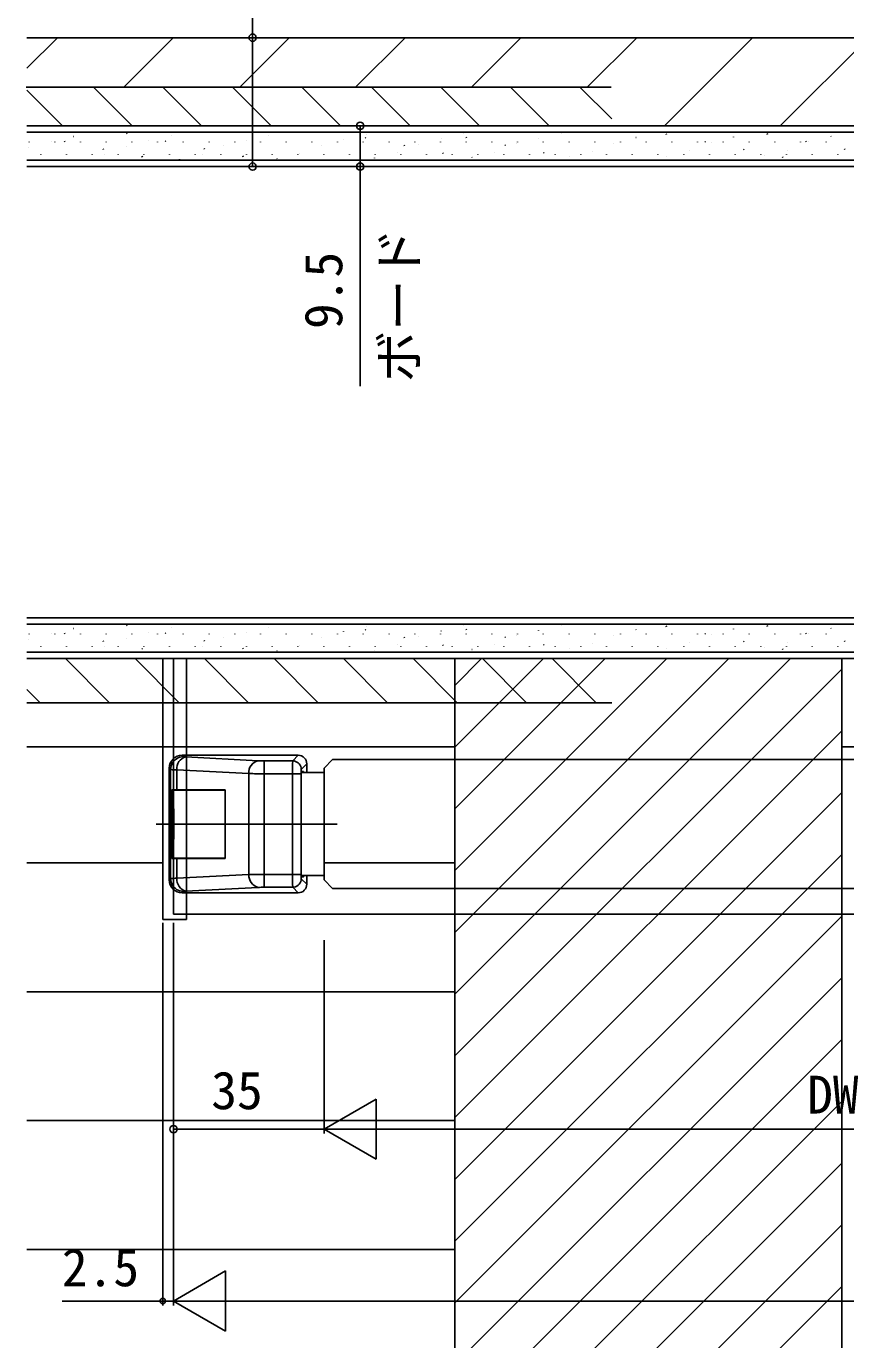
# Model space of a CAD drawing. Units: millimetres, scale not verified. Extents: x -525 to 525, y -784 to 780.
# Drawn here: x -111.6 to 78.9, y 175.2 to 480.9 of the extents above; entities that cross this region are included whole.
import ezdxf
from ezdxf.enums import TextEntityAlignment as Align

# ---------------------------------------------------------------- set-up
doc = ezdxf.new("R2010")
doc.units = ezdxf.units.MM
doc.header["$LTSCALE"] = 4
for name, color, linetype in [('0-3_YKK_12', 2, 'Continuous'), ('0-4_YKK_13', 4, 'Continuous'), ('0-5_YKK_D', 6, 'Continuous'), ('0-7_YSS_K', 3, 'Continuous')]:
    doc.layers.add(name, color=color, linetype=linetype)
doc.styles.add('ＭＳ ゴシック', font='')
doc.styles.get('ＭＳ ゴシック').set_extended_font_data('MS Gothic')

msp = doc.modelspace()

# ---------------------------------------------------------------- linework, layer by layer
at = {"layer": '0-3_YKK_12'}
for p, q in [((-77.377, 333.739), (-77.377, 274.239)), ((-42.377, 308.243), (-40.377, 310.243)), ((205.623, 310.243), (-40.377, 310.243)), ((-42.377, 308.243), (-42.377, 282.243)), ((-42.377, 308.243), (-42.377, 282.243)), ((-40.377, 280.243), (-42.377, 282.243)), ((205.623, 280.243), (-40.377, 280.243)), ((-77.377, 274.239), (468.623, 274.241))]:
    msp.add_line(p, q, dxfattribs=at)
at = {"layer": '0-4_YKK_13'}
for p, q in [((-79.877, 273.039), (-79.877, 333.739)), ((-74.377, 273.039), (-74.377, 333.739)), ((-75.381, 311.239), (-75.067, 310.925)), ((-48.375, 311.239), (-75.381, 311.239)), ((-74.484, 310.857), (-57.72, 309.978)), ((-56.306, 309.947), (-49.667, 309.947)), ((-56.306, 306.951), (-56.306, 309.947)), ((-49.667, 309.947), (-48.375, 311.239)), ((-46.377, 309.242), (-47.67, 307.95)), ((-46.377, 307.239), (-46.377, 309.242)), ((-78.063, 307.929), (-78.377, 308.244)), ((-78.377, 308.244), (-78.377, 282.235)), ((-78.063, 282.55), (-78.063, 307.929)), ((-59.842, 306.982), (-76.605, 307.861)), ((-76.605, 307.861), (-76.605, 303.239)), ((-59.842, 283.497), (-59.842, 306.982)), ((-49.716, 306.951), (-56.306, 306.951)), ((-56.306, 306.951), (-56.306, 283.528)), ((-49.716, 283.528), (-49.716, 306.951)), ((-42.377, 307.239), (-47.719, 307.239)), ((-47.688, 307.489), (-47.688, 282.989)), ((-47.137, 307.489), (-47.688, 307.489)), ((-47.137, 307.239), (-47.137, 307.489)), ((-76.605, 303.239), (-77.748, 303.239)), ((-77.748, 287.239), (-77.748, 303.239)), ((-76.43, 303.139), (-77.518, 303.139)), ((-77.518, 298.739), (-77.518, 303.139)), ((-76.605, 303.239), (-65.377, 303.239)), ((-65.377, 303.139), (-76.43, 303.139)), ((-65.377, 303.239), (-65.377, 287.239)), ((-65.377, 287.339), (-65.377, 303.139)), ((-81.377, 295.239), (-39.309, 295.239)), ((-76.43, 287.339), (-77.518, 287.339)), ((-65.377, 287.339), (-76.43, 287.339)), ((-77.748, 287.239), (-76.605, 287.239)), ((-76.605, 287.239), (-76.605, 282.618)), ((-65.377, 287.239), (-76.605, 287.239)), ((-78.377, 282.235), (-78.063, 282.55)), ((-76.605, 282.618), (-59.842, 283.497)), ((-56.306, 283.528), (-49.716, 283.528)), ((-56.306, 280.532), (-56.306, 283.528)), ((-49.716, 283.528), (-47.719, 283.528)), ((-47.67, 282.529), (-46.377, 281.237)), ((-46.377, 281.237), (-46.377, 283.239)), ((-75.067, 279.554), (-75.381, 279.239)), ((-75.381, 279.239), (-48.375, 279.239)), ((-57.72, 280.501), (-74.484, 279.622)), ((-49.667, 280.532), (-56.306, 280.532)), ((-48.375, 279.239), (-49.667, 280.532)), ((-79.877, 273.039), (-74.377, 273.039))]:
    msp.add_line(p, q, dxfattribs=at)
for points in [[(-78.063, 307.929), (-78.031, 308.355), (-77.94, 308.772), (-77.79, 309.172), (-77.585, 309.546), (-77.328, 309.888), (-77.026, 310.19), (-76.684, 310.447), (-76.31, 310.652), (-75.91, 310.802), (-75.493, 310.894), (-75.067, 310.925)], [(-49.667, 309.947), (-49.321, 309.916), (-48.985, 309.825), (-48.67, 309.678), (-48.385, 309.478), (-48.139, 309.232), (-47.939, 308.947), (-47.791, 308.632), (-47.701, 308.296), (-47.67, 307.95)], [(-49.716, 306.951), (-47.719, 306.951), (-47.719, 283.528)], [(-47.719, 283.239), (-42.377, 283.239), (-42.377, 307.239)], [(-77.293, 291.739), (-77.293, 298.739), (-77.518, 298.739)], [(-77.518, 287.339), (-77.518, 291.739), (-77.293, 291.739)], [(-75.067, 279.554), (-75.493, 279.585), (-75.91, 279.677), (-76.31, 279.827), (-76.684, 280.032), (-77.026, 280.289), (-77.328, 280.591), (-77.585, 280.933), (-77.79, 281.307), (-77.94, 281.707), (-78.031, 282.124), (-78.063, 282.55)], [(-49.667, 280.532), (-49.321, 280.563), (-48.985, 280.654), (-48.67, 280.801), (-48.385, 281.001), (-48.139, 281.247), (-47.939, 281.532), (-47.791, 281.847), (-47.701, 282.183), (-47.67, 282.529)], [(-47.688, 282.989), (-47.137, 282.989), (-47.137, 283.239)]]:
    msp.add_lwpolyline(points, dxfattribs=at)
for centre, radius, start, end in [((-75.383, 308.245), 2.994, 89.96782, 180.03218), ((-73.864, 308.168), 2.759, 102.98938, 186.40774), ((-74.53, 312.977), 2.121, 255.33304, 271.24019), ((-57.1, 307.29), 2.759, 102.98938, 186.40774), ((-56.389, 338.725), 28.778, 267.34813, 270.16471), ((-5.536, 307.717), 44.187, 177.1073, 180.99321), ((-48.373, 309.243), 1.996, 359.96796, 90.03204), ((-76.815, 318.915), 11.057, 263.52066, 271.0879), ((-56.553, 482.189), 175.238, 268.92448, 270.08052), ((-42.299, 307.182), 5.425, 171.86503, 182.44066), ((-75.383, 282.234), 2.994, 179.96782, 270.03218), ((-76.638, 267.792), 14.826, 89.87498, 95.51645), ((-73.758, 282.385), 2.857, 175.32403, 255.27885), ((-56.995, 283.264), 2.857, 175.32403, 255.27885), ((-56.477, 99.557), 183.971, 89.94692, 91.04808), ((3.041, 282.904), 52.761, 179.32261, 182.57688), ((-48.373, 281.236), 1.996, 269.96796, 0.03204), ((-42.299, 283.297), 5.425, 177.55934, 188.13497), ((-74.53, 277.502), 2.121, 88.75981, 104.66696), ((-56.389, 251.754), 28.778, 89.83529, 92.65187)]:
    msp.add_arc(centre, radius, start, end, dxfattribs=at)
at = {"layer": '0-5_YKK_D'}
for p, q in [((-79.877, 272.239), (-79.877, 183.239)), ((-77.377, 272.239), (-77.377, 183.239)), ((-77.377, 268.239), (-77.377, 183.239)), ((-77.377, 268.239), (-77.377, 223.24)), ((-42.377, 268.24), (-42.377, 223.24)), ((-42.377, 268.24), (-42.377, 223.24)), ((-42.377, 224.24), (-30.253, 231.24)), ((-30.253, 217.24), (-30.253, 231.24)), ((-42.377, 224.24), (-77.377, 224.24)), ((-42.377, 224.24), (-30.253, 217.24)), ((-42.377, 224.24), (-18.129, 224.24)), ((-28.377, 224.24), (193.623, 224.24)), ((-77.377, 184.239), (-65.253, 191.239)), ((-65.253, 177.239), (-65.253, 191.239)), ((-77.377, 184.239), (-65.253, 177.239)), ((-77.377, 184.239), (-53.129, 184.239)), ((-63.377, 184.239), (454.623, 184.239))]:
    msp.add_line(p, q, dxfattribs=at)
for points in [[(-58.989, 448.239), (-58.989, 478.239), (-58.989, 534.276)], [(-33.989, 457.739), (-33.989, 448.239), (-33.989, 397.112)], [(-77.377, 184.239), (-79.877, 184.239), (-103.255, 184.239)]]:
    msp.add_lwpolyline(points, dxfattribs=at)
for centre, radius in [((-58.989, 478.239), 0.85), ((-33.989, 457.739), 0.85), ((-58.989, 448.239), 0.85), ((-33.989, 448.239), 0.85), ((-77.377, 224.24), 0.85), ((-79.877, 184.239), 0.637)]:
    msp.add_circle(centre, radius, dxfattribs=at)
at = {"layer": '0-7_YSS_K'}
for p, q in [((214.123, 478.239), (-111.466, 478.239)), ((-111.466, 471.139), (-104.365, 478.239)), ((-88.924, 466.739), (-77.424, 478.239)), ((-61.984, 466.739), (-50.484, 478.239)), ((-35.043, 466.739), (-23.543, 478.239)), ((-8.102, 466.739), (3.398, 478.239)), ((18.839, 466.739), (30.339, 478.239)), ((36.78, 457.739), (57.28, 478.239)), ((63.72, 457.739), (84.22, 478.239)), ((-111.621, 466.739), (24.386, 466.739)), ((-103.181, 457.739), (-111.466, 466.024)), ((-87.016, 457.739), (-96.016, 466.739)), ((-70.852, 457.739), (-79.852, 466.739)), ((-54.687, 457.739), (-63.687, 466.739)), ((-38.523, 457.739), (-47.523, 466.739)), ((-22.359, 457.739), (-31.359, 466.739)), ((-6.194, 457.739), (-15.194, 466.739)), ((9.97, 457.739), (0.97, 466.739)), ((24.542, 459.333), (17.135, 466.739)), ((192.123, 456.239), (-111.466, 456.239)), ((-88.184, 455.844), (-88.295, 456.011)), ((-55.253, 455.555), (-55.26, 455.574)), ((-32.58, 455.708), (-32.587, 455.727)), ((-9.907, 455.862), (-9.913, 455.88)), ((12.767, 456.015), (12.76, 456.034)), ((35.44, 456.168), (35.433, 456.187)), ((37.301, 455.669), (37.191, 455.836)), ((60.761, 455.741), (60.65, 455.908)), ((-111.082, 452.759), (-111.089, 452.777)), ((-110.981, 453.901), (-110.981, 454.001)), ((-105.858, 454.051), (-105.865, 454.069)), ((-105.001, 453.901), (-105.001, 454.001)), ((-102.637, 454.003), (-102.747, 454.17)), ((-100.6, 455.248), (-100.607, 455.267)), ((-99.021, 453.901), (-99.021, 454.001)), ((-93.631, 452.234), (-93.741, 452.401)), ((-93.041, 453.901), (-93.041, 454.001)), ((-88.409, 452.912), (-88.416, 452.931)), ((-87.061, 453.901), (-87.061, 454.001)), ((-83.185, 454.204), (-83.191, 454.223)), ((-81.081, 453.901), (-81.081, 454.001)), ((-79.178, 454.075), (-79.288, 454.242)), ((-77.927, 455.402), (-77.933, 455.42)), ((-75.101, 453.901), (-75.101, 454.001)), ((-70.171, 452.306), (-70.282, 452.473)), ((-69.121, 453.901), (-69.121, 454.001)), ((-65.736, 453.065), (-65.742, 453.084)), ((-63.141, 453.901), (-63.141, 454.001)), ((-60.511, 454.357), (-60.518, 454.376)), ((-57.161, 453.901), (-57.161, 454.001)), ((-51.181, 453.901), (-51.181, 454.001)), ((-45.201, 453.901), (-45.201, 454.001)), ((-43.062, 453.218), (-43.069, 453.237)), ((-39.221, 453.901), (-39.221, 454.001)), ((-37.838, 454.51), (-37.845, 454.529)), ((-33.241, 453.901), (-33.241, 454.001)), ((-32.668, 454.836), (-32.778, 455.003)), ((-27.261, 453.901), (-27.261, 454.001)), ((-23.661, 453.067), (-23.772, 453.234)), ((-21.281, 453.901), (-21.281, 454.001)), ((-20.389, 453.372), (-20.396, 453.391)), ((-15.301, 453.901), (-15.301, 454.001)), ((-15.165, 454.664), (-15.171, 454.683)), ((-9.321, 453.901), (-9.321, 454.001)), ((-9.209, 454.908), (-9.319, 455.075)), ((-3.341, 453.901), (-3.341, 454.001)), ((-0.202, 453.139), (-0.313, 453.306)), ((2.284, 453.525), (2.278, 453.544)), ((2.639, 453.901), (2.639, 454.001)), ((7.509, 454.817), (7.502, 454.836)), ((8.619, 453.901), (8.619, 454.001)), ((14.599, 453.901), (14.599, 454.001)), ((20.579, 453.901), (20.579, 454.001)), ((24.958, 453.678), (24.951, 453.697)), ((26.559, 453.901), (26.559, 454.001)), ((30.182, 454.97), (30.175, 454.989)), ((32.539, 453.901), (32.539, 454.001)), ((38.519, 453.901), (38.519, 454.001)), ((44.499, 453.901), (44.499, 454.001)), ((46.308, 453.9), (46.197, 454.067)), ((47.631, 453.832), (47.624, 453.851)), ((50.479, 453.901), (50.479, 454.001)), ((52.855, 455.124), (52.849, 455.143)), ((56.459, 453.901), (56.459, 454.001)), ((62.439, 453.901), (62.439, 454.001)), ((68.419, 453.901), (68.419, 454.001)), ((69.767, 453.972), (69.657, 454.139)), ((70.304, 453.985), (70.298, 454.004)), ((74.399, 453.901), (74.399, 454.001)), ((75.529, 455.277), (75.522, 455.296)), ((78.773, 452.203), (78.663, 452.37)), ((-111.466, 449.739), (185.623, 449.739)), ((-108.231, 451.051), (-108.231, 451.151)), ((-102.251, 451.051), (-102.251, 451.151)), ((-98.657, 449.762), (-98.664, 449.781)), ((-96.271, 451.051), (-96.271, 451.151)), ((-93.4, 450.96), (-93.406, 450.979)), ((-90.291, 451.051), (-90.291, 451.151)), ((-84.624, 450.465), (-84.735, 450.632)), ((-84.311, 451.051), (-84.311, 451.151)), ((-78.331, 451.051), (-78.331, 451.151)), ((-75.984, 449.915), (-75.991, 449.934)), ((-72.351, 451.051), (-72.351, 451.151)), ((-70.726, 451.113), (-70.733, 451.132)), ((-66.371, 451.051), (-66.371, 451.151)), ((-61.165, 450.537), (-61.275, 450.704)), ((-60.391, 451.051), (-60.391, 451.151)), ((-54.411, 451.051), (-54.411, 451.151)), ((-53.311, 450.069), (-53.317, 450.088)), ((-48.431, 451.051), (-48.431, 451.151)), ((-48.053, 451.267), (-48.06, 451.285)), ((-42.451, 451.051), (-42.451, 451.151)), ((-36.471, 451.051), (-36.471, 451.151)), ((-30.637, 450.222), (-30.644, 450.241)), ((-30.491, 451.051), (-30.491, 451.151)), ((-25.38, 451.42), (-25.386, 451.439)), ((-24.511, 451.051), (-24.511, 451.151)), ((-18.531, 451.051), (-18.531, 451.151)), ((-14.655, 451.298), (-14.765, 451.465)), ((-12.551, 451.051), (-12.551, 451.151)), ((-7.964, 450.375), (-7.971, 450.394)), ((-6.571, 451.051), (-6.571, 451.151)), ((-2.706, 451.573), (-2.713, 451.592)), ((-0.591, 451.051), (-0.591, 451.151)), ((5.389, 451.051), (5.389, 451.151)), ((8.804, 451.37), (8.694, 451.537)), ((11.369, 451.051), (11.369, 451.151)), ((14.709, 450.529), (14.703, 450.548)), ((17.349, 451.051), (17.349, 451.151)), ((17.719, 449.739), (17.7, 449.768)), ((19.967, 451.726), (19.96, 451.745)), ((23.329, 451.051), (23.329, 451.151)), ((29.309, 451.051), (29.309, 451.151)), ((35.289, 451.051), (35.289, 451.151)), ((37.383, 450.682), (37.376, 450.701)), ((41.269, 451.051), (41.269, 451.151)), ((42.64, 451.88), (42.634, 451.899)), ((47.249, 451.051), (47.249, 451.151)), ((53.229, 451.051), (53.229, 451.151)), ((55.314, 452.131), (55.204, 452.298)), ((59.209, 451.051), (59.209, 451.151)), ((60.056, 450.835), (60.049, 450.854)), ((64.321, 450.362), (64.21, 450.529)), ((65.189, 451.051), (65.189, 451.151)), ((65.314, 452.033), (65.307, 452.052)), ((71.169, 451.051), (71.169, 451.151)), ((77.149, 451.051), (77.149, 451.151)), ((-111.466, 448.239), (171.234, 448.239)), ((181.123, 448.239), (-111.466, 448.239)), ((-111.466, 343.239), (181.123, 343.239)), ((185.623, 341.739), (-111.466, 341.739)), ((-110.981, 339.401), (-110.981, 339.501)), ((-105.858, 339.551), (-105.865, 339.569)), ((-105.001, 339.401), (-105.001, 339.501)), ((-102.637, 339.503), (-102.747, 339.67)), ((-100.6, 340.748), (-100.607, 340.767)), ((-99.021, 339.401), (-99.021, 339.501)), ((-93.041, 339.401), (-93.041, 339.501)), ((-88.184, 341.344), (-88.295, 341.511)), ((-87.061, 339.401), (-87.061, 339.501)), ((-83.185, 339.704), (-83.191, 339.723)), ((-81.081, 339.401), (-81.081, 339.501)), ((-79.178, 339.575), (-79.288, 339.742)), ((-77.927, 340.902), (-77.933, 340.92)), ((-75.101, 339.401), (-75.101, 339.501)), ((-69.121, 339.401), (-69.121, 339.501)), ((-63.141, 339.401), (-63.141, 339.501)), ((-60.511, 339.857), (-60.518, 339.876)), ((-57.161, 339.401), (-57.161, 339.501)), ((-55.253, 341.055), (-55.26, 341.074)), ((-51.181, 339.401), (-51.181, 339.501)), ((-45.201, 339.401), (-45.201, 339.501)), ((-39.221, 339.401), (-39.221, 339.501)), ((-37.838, 340.01), (-37.845, 340.029)), ((-33.241, 339.401), (-33.241, 339.501)), ((-32.668, 340.336), (-32.778, 340.503)), ((-32.58, 341.208), (-32.587, 341.227)), ((-27.261, 339.401), (-27.261, 339.501)), ((-21.281, 339.401), (-21.281, 339.501)), ((-15.301, 339.401), (-15.301, 339.501)), ((-15.165, 340.164), (-15.171, 340.183)), ((-9.907, 341.362), (-9.913, 341.38)), ((-9.321, 339.401), (-9.321, 339.501)), ((-9.209, 340.408), (-9.319, 340.575)), ((-3.341, 339.401), (-3.341, 339.501)), ((2.639, 339.401), (2.639, 339.501)), ((7.509, 340.317), (7.502, 340.336)), ((8.619, 339.401), (8.619, 339.501)), ((12.767, 341.515), (12.76, 341.534)), ((14.599, 339.401), (14.599, 339.501)), ((20.579, 339.401), (20.579, 339.501)), ((26.559, 339.401), (26.559, 339.501)), ((30.182, 340.47), (30.175, 340.489)), ((32.539, 339.401), (32.539, 339.501)), ((35.44, 341.668), (35.433, 341.687)), ((37.301, 341.169), (37.191, 341.336)), ((38.519, 339.401), (38.519, 339.501)), ((44.499, 339.401), (44.499, 339.501)), ((46.308, 339.4), (46.197, 339.567)), ((47.631, 339.332), (47.624, 339.351)), ((50.479, 339.401), (50.479, 339.501)), ((52.855, 340.624), (52.849, 340.643)), ((56.459, 339.401), (56.459, 339.501)), ((60.761, 341.241), (60.65, 341.408)), ((62.439, 339.401), (62.439, 339.501)), ((68.419, 339.401), (68.419, 339.501)), ((69.767, 339.472), (69.657, 339.639)), ((70.304, 339.485), (70.298, 339.504)), ((74.399, 339.401), (74.399, 339.501)), ((75.529, 340.777), (75.522, 340.796)), ((-111.082, 338.259), (-111.089, 338.277)), ((-108.231, 336.551), (-108.231, 336.651)), ((-102.251, 336.551), (-102.251, 336.651)), ((-96.271, 336.551), (-96.271, 336.651)), ((-93.631, 337.734), (-93.741, 337.901)), ((-93.4, 336.46), (-93.406, 336.479)), ((-90.291, 336.551), (-90.291, 336.651)), ((-88.409, 338.412), (-88.416, 338.431)), ((-84.311, 336.551), (-84.311, 336.651)), ((-78.331, 336.551), (-78.331, 336.651)), ((-72.351, 336.551), (-72.351, 336.651)), ((-70.726, 336.613), (-70.733, 336.632)), ((-70.171, 337.806), (-70.282, 337.973)), ((-66.371, 336.551), (-66.371, 336.651)), ((-65.736, 338.565), (-65.742, 338.584)), ((-60.391, 336.551), (-60.391, 336.651)), ((-54.411, 336.551), (-54.411, 336.651)), ((-48.431, 336.551), (-48.431, 336.651)), ((-48.053, 336.767), (-48.06, 336.785)), ((-43.062, 338.718), (-43.069, 338.737)), ((-42.451, 336.551), (-42.451, 336.651)), ((-36.471, 336.551), (-36.471, 336.651)), ((-30.491, 336.551), (-30.491, 336.651)), ((-25.38, 336.92), (-25.386, 336.939)), ((-24.511, 336.551), (-24.511, 336.651)), ((-23.661, 338.567), (-23.772, 338.734)), ((-20.389, 338.872), (-20.396, 338.891)), ((-18.531, 336.551), (-18.531, 336.651)), ((-14.655, 336.798), (-14.765, 336.965)), ((-12.551, 336.551), (-12.551, 336.651)), ((-6.571, 336.551), (-6.571, 336.651)), ((-2.706, 337.073), (-2.713, 337.092)), ((-0.591, 336.551), (-0.591, 336.651)), ((-0.202, 338.639), (-0.313, 338.806)), ((2.284, 339.025), (2.278, 339.044)), ((5.389, 336.551), (5.389, 336.651)), ((8.804, 336.87), (8.694, 337.037)), ((11.369, 336.551), (11.369, 336.651)), ((17.349, 336.551), (17.349, 336.651)), ((19.967, 337.226), (19.96, 337.245)), ((23.329, 336.551), (23.329, 336.651)), ((24.958, 339.178), (24.951, 339.197)), ((29.309, 336.551), (29.309, 336.651)), ((35.289, 336.551), (35.289, 336.651)), ((41.269, 336.551), (41.269, 336.651)), ((42.64, 337.38), (42.634, 337.399)), ((47.249, 336.551), (47.249, 336.651)), ((53.229, 336.551), (53.229, 336.651)), ((55.314, 337.631), (55.204, 337.798)), ((59.209, 336.551), (59.209, 336.651)), ((60.056, 336.335), (60.049, 336.354)), ((65.189, 336.551), (65.189, 336.651)), ((65.314, 337.533), (65.307, 337.552)), ((71.169, 336.551), (71.169, 336.651)), ((77.149, 336.551), (77.149, 336.651)), ((78.773, 337.703), (78.663, 337.87)), ((-111.466, 335.239), (192.123, 335.239)), ((-111.466, 333.739), (193.623, 333.739)), ((-92.247, 323.489), (-102.497, 333.739)), ((-98.657, 335.262), (-98.664, 335.281)), ((-76.082, 323.489), (-86.332, 333.739)), ((-84.624, 335.965), (-84.735, 336.132)), ((-75.984, 335.415), (-75.991, 335.434)), ((-59.918, 323.489), (-70.168, 333.739)), ((-61.165, 336.037), (-61.275, 336.204)), ((-43.753, 323.489), (-54.003, 333.739)), ((-53.311, 335.569), (-53.317, 335.588)), ((-27.589, 323.489), (-37.839, 333.739)), ((-30.637, 335.722), (-30.644, 335.741)), ((-11.424, 323.489), (-21.674, 333.739)), ((-11.974, 333.739), (-11.974, 29.167)), ((-11.974, 327.501), (-5.736, 333.739)), ((-11.974, 313.132), (8.633, 333.739)), ((-11.974, 298.764), (23.001, 333.739)), ((-11.974, 284.395), (37.37, 333.739)), ((-11.974, 270.027), (51.738, 333.739)), ((-11.974, 255.659), (66.107, 333.739)), ((-7.964, 335.875), (-7.971, 335.894)), ((4.74, 323.489), (-5.51, 333.739)), ((20.905, 323.489), (10.655, 333.739)), ((14.709, 336.029), (14.703, 336.048)), ((17.719, 335.239), (17.7, 335.268)), ((37.383, 336.182), (37.376, 336.201)), ((64.321, 335.862), (64.21, 336.029)), ((78.026, 333.739), (78.026, 29.167)), ((-11.974, 241.29), (78.026, 331.29)), ((-108.411, 323.489), (-111.466, 326.544)), ((24.542, 323.489), (-111.466, 323.489)), ((-11.974, 226.922), (78.026, 316.922)), ((-11.974, 313.239), (-111.466, 313.239)), ((214.123, 313.239), (78.026, 313.239)), ((-11.974, 212.553), (78.026, 302.553)), ((-11.974, 198.185), (78.026, 288.185)), ((-79.877, 286.236), (-111.466, 286.236)), ((-47.688, 286.236), (-47.719, 286.236)), ((-11.974, 286.236), (-42.377, 286.236)), ((-11.974, 183.816), (78.026, 273.816)), ((-11.974, 169.448), (78.026, 259.448)), ((-11.974, 256.236), (-111.466, 256.236)), ((-11.974, 155.08), (78.026, 245.08)), ((-11.974, 140.711), (78.026, 230.711)), ((-11.974, 226.236), (-111.466, 226.236)), ((-11.974, 126.343), (78.026, 216.343)), ((-11.974, 111.974), (78.026, 201.974)), ((-11.974, 196.236), (-111.466, 196.236)), ((-11.974, 97.606), (78.026, 187.606))]:
    msp.add_line(p, q, dxfattribs=at)
for points in [[(-111.466, 457.739), (193.623, 457.739), (193.623, 333.739), (-111.466, 333.739)], [(79.123, 448.239), (184.123, 448.239), (184.123, 343.239), (-111.466, 343.239)]]:
    msp.add_lwpolyline(points, dxfattribs=at)

# ---------------------------------------------------------------- texts
at = {"layer": '0-5_YKK_D', "style": 'ＭＳ ゴシック'}
for s, p in [('ボード', (-17.898, 397.999)), ('9.5', (-35.489, 410.442))]:
    msp.add_text(s, height=8.798, rotation=90, dxfattribs=at).set_placement(p, align=Align.BOTTOM_LEFT)
for s, p in [('35', (-68.605, 226.24)), ('DW', (69.975, 225.24)), ('2.5', (-103.341, 185.039))]:
    msp.add_text(s, height=8.798, dxfattribs=at).set_placement(p, align=Align.BOTTOM_LEFT)

doc.saveas('drawing.dxf')
